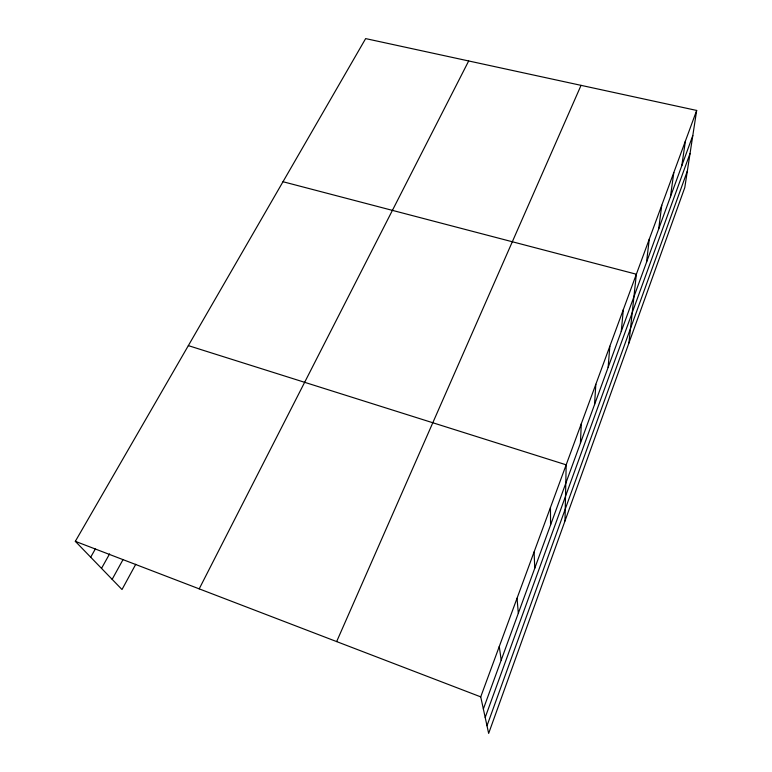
<?xml version="1.0" encoding="UTF-8"?>
<svg xmlns="http://www.w3.org/2000/svg" width="772" height="772" viewBox="0 0 772 772"><rect width="100%" height="100%" fill="white"/><g stroke="black" fill="none" stroke-linecap="round" stroke-linejoin="round"><path stroke-width="1.16" d="M564.998 520.946L566.175 464.831L188.349 345.624M580.428 443.215L581.287 423.77M594.537 404.586L595.839 384.273M608.143 367.347L609.841 346.232M621.267 331.42L623.342 309.572M628.939 343L636.36 274.224L282.996 181.729M646.531 262.239L649.291 239.108M658.699 228.937L661.768 205.227M670.453 196.754L673.811 172.532M681.811 165.652L685.43 140.958M696.672 110.444L684.793 187.567L488.657 733.4L480.724 696.865L696.672 110.444L365.648 38.6L75.328 541.336L122.005 589.518L135.756 564.274M486.997 725.757L687.331 171.085M485.192 717.458L690.052 153.416M483.359 708.976L692.802 135.563M336.65 641.59L581.046 85.354M199.205 588.862L468.681 60.969M112.152 579.338L123.066 559.536M101.518 568.366L109.605 553.881M90.691 557.191L95.342 548.969M75.328 541.336L480.724 696.865M499.272 646.502L501.192 660.137M517.047 598.252L518.321 613.257M534.089 551.961L534.764 568.231M550.455 507.522L550.571 524.95"/></g></svg>
